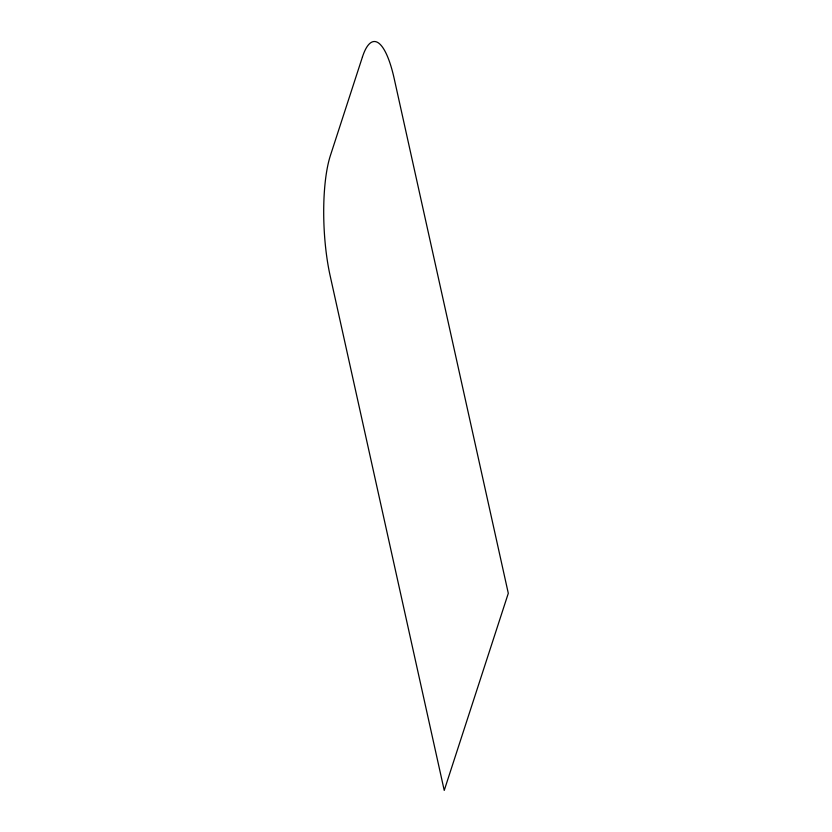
<?xml version="1.0" encoding="UTF-8"?>
<svg xmlns="http://www.w3.org/2000/svg" width="832" height="832" viewBox="0 0 832 832"><rect width="100%" height="100%" fill="white"/><g stroke="black" fill="none" stroke-linecap="round" stroke-linejoin="round"><path stroke-width="1.25" d="M362.45 56.93L330.418 155.48A86.507 22.11 87.3 0 0 330.138 275.735L444.236 790.4L508.3 593.299L394.202 78.645A86.507 22.11 87.3 0 0 362.45 56.93"/></g></svg>
